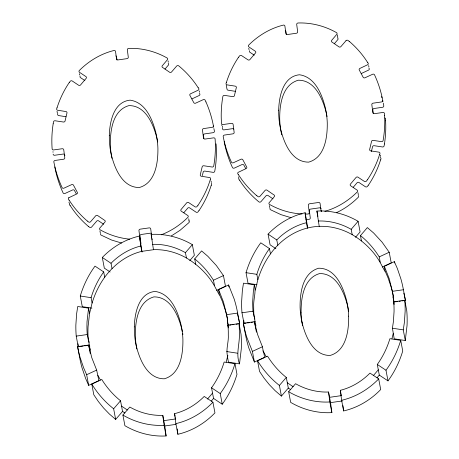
<?xml version="1.0" encoding="UTF-8"?>
<svg xmlns="http://www.w3.org/2000/svg" width="459" height="459" viewBox="0 0 459 459"><rect width="100%" height="100%" fill="white"/><g stroke="black" fill="none" stroke-linecap="round" stroke-linejoin="round"><path stroke-width="0.69" d="M53.181 123.787L53.525 121.755A1.429 1.274 -10.7 0 1 54.937 120.746L63.405 122.019A1.429 1.274 -10.7 0 0 65.012 121.216L67.003 112.834A1.429 1.274 -10.7 0 0 65.987 111.554L57.478 110.217A1.429 1.274 -10.7 0 1 56.635 109.001L56.968 107.836M384.441 143.942L384.091 145.973A1.429 1.274 -10.7 0 1 382.686 146.983L374.211 145.71A1.429 1.274 -10.7 0 0 372.605 146.513L371.388 151.562M83.205 346.052L78.237 346.757L76.223 336.108A140.127 124.739 -10.7 0 1 75.855 325.144L76.607 313.887L77.737 306.492L88.57 308.15L87.049 321.426A129.415 115.203 -10.7 0 0 87.256 334.536L89.092 342.477M88.57 308.15L89.574 313.474L88.053 326.751A129.415 115.203 -10.7 0 0 88.266 339.861M227.681 356.873C225.564 349.655 228.811 342.322 228.295 334.938A129.903 115.639 -10.7 0 0 227.985 325.161L239.019 323.589L241.027 334.238A139.668 124.337 -10.7 0 1 241.279 348.949L239.518 363.855L228.456 362.162L227.452 356.838L227.899 355.559M243.993 323.429L241.979 312.78A140.138 124.756 -10.7 0 1 241.612 301.81L242.363 290.558L243.494 283.163L254.326 284.821L253.345 291.408L252.702 301.431A129.903 115.639 -10.7 0 0 253.012 311.202L254.848 319.143M254.326 284.821C256.438 292.039 253.19 299.371 253.707 306.755A129.903 115.639 -10.7 0 0 254.016 316.526M392.428 328.214L393.403 321.627L394.051 311.604A129.903 115.639 -10.7 0 0 393.742 301.833L404.769 300.255L406.783 310.909A139.668 124.332 -10.7 0 1 407.035 325.615L405.274 340.521L394.212 338.828L392.428 328.214L403.26 329.872L405.274 340.521M239.518 363.855C235.714 354.193 239.661 344.451 239.386 334.554A140.138 124.75 -10.7 0 0 239.013 323.589M403.26 329.872L404.39 322.476L405.142 311.225A140.133 124.75 -10.7 0 0 404.769 300.255M202.339 175.608L203.239 171.901A1.429 1.274 -10.7 0 1 204.846 171.098L213.32 172.372A1.429 1.274 -10.7 0 0 214.726 171.362L215.076 169.331A137.052 122.008 -10.7 0 0 216.229 146.157L216.109 144.166A1.429 1.274 -10.7 0 0 215.994 143.845M226.212 362.082L227.452 356.838M391.969 338.748L393.208 333.504M57.759 113.832L57.639 114.325A1.429 1.274 -10.7 0 0 58.482 115.542L65.889 116.706M226.333 82.448L225.994 83.613A1.429 1.274 -10.7 0 0 226.844 84.829L235.352 86.166A1.429 1.274 -10.7 0 1 236.368 87.445L234.377 95.828A1.429 1.274 -10.7 0 1 232.77 96.631L224.296 95.357A1.429 1.274 -10.7 0 0 222.89 96.367L222.546 98.398A137.057 122.008 -10.7 0 0 221.387 121.578L221.508 123.569A1.429 1.274 -10.7 0 0 222.822 124.573L231.531 123.351A1.429 1.274 -10.7 0 1 233.115 124.418L234.165 132.485A1.429 1.274 -10.7 0 1 233.115 133.81L224.462 135.061A1.429 1.274 -10.7 0 0 223.212 136.593L223.338 137.241A137.247 122.18 -10.7 0 0 230.665 160.489L231.445 162.165A1.429 1.274 -10.7 0 0 233.224 162.819L241.067 159.204A1.429 1.274 -10.7 0 1 242.782 159.675L246.804 167.196A1.429 1.274 -10.7 0 1 246.328 168.476L238.181 172.349A1.434 1.274 -10.7 0 0 237.871 173.915L238.433 174.793M210.279 179.957L210.618 178.798A1.429 1.274 -10.7 0 0 209.774 177.576L201.26 176.245A1.429 1.274 -10.7 0 1 200.244 174.965L202.235 166.577A1.429 1.274 -10.7 0 1 203.842 165.774L212.316 167.047A1.429 1.274 -10.7 0 0 213.722 166.038L214.066 164.006A137.052 122.008 -10.7 0 0 215.225 140.833L215.105 138.842A1.429 1.274 -10.7 0 0 213.791 137.832L205.081 139.054A1.429 1.274 -10.7 0 1 203.498 137.993L202.448 129.92A1.429 1.274 -10.7 0 1 203.503 128.595L212.15 127.344A1.429 1.274 -10.7 0 0 213.401 125.812L213.28 125.169A137.218 122.151 -10.7 0 0 205.948 101.921M211.289 185.281L211.622 184.122A1.429 1.274 -10.7 0 0 211.387 183.336M379.645 154.568L379.977 153.409A1.429 1.274 -10.7 0 0 379.134 152.187L370.625 150.856A1.429 1.274 -10.7 0 1 369.61 149.577L371.601 141.188A1.429 1.274 -10.7 0 1 373.207 140.385L381.676 141.659A1.429 1.274 -10.7 0 0 383.087 140.649L383.431 138.618A137.034 121.991 -10.7 0 0 384.59 115.444M380.654 159.893L380.987 158.734A1.429 1.274 -10.7 0 0 380.746 157.948M91.909 308.138L82.287 306.664L80.273 296.015C83.469 285.32 88.386 275.125 95.007 266.128L103.7 271.912L104.709 277.236C99.058 285.016 94.904 293.812 92.098 302.997L89.574 313.474M256.977 284.7L248.044 283.335L246.03 272.68C249.226 261.991 254.143 251.79 260.764 242.794L269.456 248.577L270.46 253.902C264.814 261.687 260.66 270.483 257.855 279.663L255.33 290.145M234.968 363.683C231.772 374.378 226.855 384.573 220.234 393.57L222.248 404.224C228.863 395.222 233.786 385.026 236.976 374.337L234.968 363.683L224.147 362.031C221.381 371.228 217.147 379.983 211.542 387.786L213.544 398.429L222.248 404.224M400.724 340.354C397.528 351.043 392.611 361.244 385.99 370.241L388.004 380.89C394.62 371.893 399.542 361.698 402.732 351.003L400.724 340.354L389.903 338.696C387.138 347.899 382.904 356.649 377.298 364.457L379.3 375.101L388.004 380.89M92.098 302.997L91.089 297.673C93.86 288.47 98.088 279.72 103.7 271.912M257.855 279.663L256.845 274.339C259.616 265.136 263.845 256.386 269.456 248.577M69.292 82.58L70.158 81.352A1.429 1.274 -10.7 0 1 72.166 80.945L78.673 85.271A1.429 1.274 -10.7 0 0 80.451 85.076L86.281 78.179A1.429 1.274 -10.7 0 0 85.976 76.624L79.407 72.247A1.429 1.274 -10.7 0 1 79.361 70.462C88.92 60.904 100.963 53.646 114.153 50.456A1.429 1.274 -10.7 0 1 115.513 51.328L116.557 59.039A1.429 1.274 -10.7 0 0 117.992 59.928L127.034 58.637A1.429 1.274 -10.7 0 0 128.29 57.174L127.327 49.767A1.429 1.274 -10.7 0 1 128.761 48.373C142.152 47.914 155.584 51.442 167.214 58.052A1.429 1.274 -10.7 0 1 167.535 59.595L162.153 65.93A1.429 1.274 -10.7 0 0 162.297 67.243L169.675 72.287A1.429 1.274 -10.7 0 0 171.448 72.097L176.64 66.085A1.429 1.274 -10.7 0 1 178.735 65.872L179.773 66.721A108.772 96.832 -10.7 0 1 198.11 87.652M238.657 57.191L239.523 55.964A1.429 1.274 -10.7 0 1 241.526 55.556L248.038 59.882A1.429 1.274 -10.7 0 0 249.816 59.687L255.646 52.791A1.429 1.274 -10.7 0 0 255.336 51.236L248.772 46.858A1.429 1.274 -10.7 0 1 248.721 45.074C258.285 35.515 270.328 28.257 283.519 25.067A1.429 1.274 -10.7 0 1 284.878 25.939L285.923 33.65A1.429 1.274 -10.7 0 0 287.357 34.54L296.399 33.249A1.429 1.274 -10.7 0 0 297.656 31.786L296.692 24.379A1.429 1.274 -10.7 0 1 298.126 22.984C311.518 22.525 324.949 26.054 336.579 32.658A1.429 1.274 -10.7 0 1 336.895 34.207L331.518 40.541A1.429 1.274 -10.7 0 0 331.662 41.855L339.035 46.898A1.429 1.274 -10.7 0 0 340.813 46.709L346.006 40.696M197.955 205.213L197.089 206.447A1.429 1.274 -10.7 0 1 195.086 206.848L188.574 202.528A1.429 1.274 -10.7 0 0 186.802 202.723L180.966 209.614A1.429 1.274 -10.7 0 0 181.276 211.174L187.84 215.552A1.429 1.274 -10.7 0 1 187.892 217.331C180.324 224.904 171.236 230.997 161.218 234.813M198.959 210.538L198.099 211.771A1.429 1.274 -10.7 0 1 196.091 212.173L189.584 207.852A1.429 1.274 -10.7 0 0 187.806 208.047L183.824 212.724M367.32 179.825L366.454 181.058A1.429 1.274 -10.7 0 1 364.446 181.46L357.94 177.14A1.429 1.274 -10.7 0 0 356.161 177.335L350.332 184.225A1.429 1.274 -10.7 0 0 350.642 185.78L357.205 190.164A1.429 1.274 -10.7 0 1 357.251 191.942C348.278 200.939 337.107 207.841 324.857 211.341M368.325 185.149L367.458 186.383A1.429 1.274 -10.7 0 1 365.456 186.784L358.949 182.464A1.429 1.274 -10.7 0 0 357.171 182.659L353.189 187.335M104.715 277.242L104.709 277.236C113.712 264.854 126.673 255.026 141.682 251.366L139.375 236.075C125.244 239.323 112.329 247.062 102.311 257.476L104.325 268.131L110.137 271.992M270.471 253.913L270.46 253.902C281.66 238.21 299.647 226.97 319.217 226.379L316.905 211.065C331.26 210.233 345.73 214.043 358.1 221.301L360.108 231.956L355.507 237.303M207.508 399.049L212.546 393.111M211.255 401.132L213.544 398.429M373.265 375.714L378.302 369.782M377.011 377.797L379.3 375.101M165.011 69.057L168.539 64.92A1.429 1.274 -10.7 0 0 168.218 63.376M334.37 43.668L337.904 39.531A1.429 1.274 -10.7 0 0 337.583 37.988M237.498 314.157A139.651 124.32 -10.7 0 1 239.655 323.733L237.642 313.084A139.651 124.32 -10.7 0 0 234.101 298.826L228.588 284.976L218.582 289.606L219.373 295.028L214.301 285.618C207.984 274.476 197.76 264.591 186.44 257.987L185.436 252.662L192.344 244.636C179.974 237.372 165.504 233.568 151.149 234.4L153.461 249.713L141.682 251.366M189.751 260.637L194.352 255.284L192.344 244.636M195.712 264.258L194.708 258.928L201.599 250.924L207.841 256.294L216.344 265.514L223.458 275.589L225.472 286.244L216.579 290.352M115.657 419.428L113.643 408.774L120.533 400.77C113.103 394.838 106.809 387.539 101.778 379.484L91.783 384.108L93.797 394.757L98.375 401.545L103.619 408.051L109.414 414.052L115.657 419.428L122.553 411.407L120.533 400.77M121.543 406.095L127.338 410.007M122.897 415.062L129.805 407.041C139.777 412.721 151.292 415.808 162.79 415.343L164.798 425.963L166.106 435.952C151.745 436.784 137.281 432.975 124.911 425.711L122.897 415.062C135.267 422.326 149.737 426.136 164.093 425.304L166.106 435.952M401.866 300.909L405.412 300.404L403.398 289.749A140.121 124.739 -10.7 0 0 400.919 278.992L397.362 268.521L394.344 261.641L384.338 266.272L385.13 271.699L380.058 262.284C373.741 251.148 363.517 241.256 352.196 234.658L351.192 229.328L358.1 221.301M361.468 240.923L360.464 235.599L367.355 227.589L373.597 232.965L382.1 242.18L389.215 252.261L391.229 262.909L382.336 267.023M281.413 396.094L279.399 385.445L286.29 377.436C278.86 371.503 272.566 364.211 267.534 356.15L257.539 360.774L259.553 371.429L264.132 378.216L269.376 384.717L275.171 390.724L281.413 396.094L288.309 388.079L286.29 377.436M287.3 382.76L293.094 386.673M288.654 391.728L295.562 383.707C305.533 389.387 317.049 392.474 328.546 392.009L330.555 402.629L331.863 412.618C317.502 413.45 303.038 409.646 290.667 402.382L288.654 391.728C301.024 398.991 315.488 402.801 329.849 401.969L331.863 412.618M275.888 248.663L270.081 244.796L268.067 234.147C278.085 223.728 291 215.988 305.132 212.746L307.748 228.06M212.93 402.222C202.912 412.635 189.997 420.381 175.866 423.623L177.88 434.271C192.011 431.03 204.926 423.29 214.944 412.87L212.93 402.222L204.221 396.427C196.096 404.66 185.826 410.868 174.569 413.662L175.866 423.623M378.686 378.887C368.669 389.307 355.754 397.046 341.622 400.288L343.636 410.937C357.768 407.695 370.683 399.955 380.7 389.536L378.686 378.887L369.977 373.092C361.853 381.326 351.583 387.534 340.32 390.328L341.622 400.288M112.03 268.601L111.021 263.277C119.145 255.043 129.415 248.835 140.672 246.035M277.787 245.267L276.777 239.942C284.901 231.709 295.171 225.501 306.428 222.707L305.132 212.746M171.362 235.903L179.934 230.389L188.896 222.655A1.429 1.274 -10.7 0 0 188.844 220.877M68.816 197.737L76.963 193.864A1.429 1.274 -10.7 0 0 77.439 192.585L73.417 185.063A1.429 1.274 -10.7 0 0 71.702 184.593L63.858 188.207A1.429 1.274 -10.7 0 1 62.194 187.742A1.469 1.308 -10.7 0 1 62.085 187.565L61.311 185.872A137.23 122.163 -10.7 0 1 53.99 162.624L53.846 161.981A1.429 1.274 -10.7 0 1 55.097 160.449L63.749 159.204A1.429 1.274 -10.7 0 0 64.799 157.873L63.749 149.806A1.429 1.274 -10.7 0 0 62.172 148.739L53.456 149.961A1.429 1.274 -10.7 0 1 52.142 148.957L52.01 146.966A137.04 121.996 -10.7 0 1 53.169 123.787M336.705 212.569C344.715 208.776 352.001 203.526 358.261 197.267A1.429 1.274 -10.7 0 0 358.209 195.488M191.925 98.915L199.441 95.38A1.429 1.274 -10.7 0 0 199.745 93.814L199.464 93.372M361.29 73.526L368.806 69.992A1.429 1.274 -10.7 0 0 369.111 68.425L368.829 67.984M214.468 285.538L213.464 280.214L223.458 275.589M88.662 385.371L86.653 374.722L96.66 370.092L91.8 357.745L88.627 345.042L77.6 346.614L79.608 357.263A140.115 124.733 -10.7 0 0 82.092 368.026L85.649 378.497L88.662 385.371L98.886 380.643L96.66 370.092M380.224 262.209L379.22 256.885L389.215 252.261M254.418 362.042L252.41 351.387L262.416 346.763L257.556 334.416L254.384 321.707L243.356 323.279L245.364 333.934A139.651 124.32 -10.7 0 0 248.904 348.192L254.418 362.042L264.642 357.314L263.632 351.99L262.892 350.86M76.223 336.108L87.256 334.536M218.582 289.606L223.441 301.953L226.614 314.656L237.642 313.084M241.979 312.78L253.012 311.202M384.338 266.272L389.198 278.619L392.37 291.327L403.398 289.749M228.324 327.91L227.291 320.032L227.618 319.986L226.614 314.656M394.08 304.575L393.047 296.698L393.374 296.652L392.37 291.327M84.622 345.851L89.591 345.139L89.775 346.539M229.718 325.15L231.141 324.949M232.558 324.748L233.975 324.547M236.11 324.243L237.527 324.037M244.704 323.325L246.122 323.125M247.544 322.924L249.673 322.62M251.09 322.413L252.513 322.212M253.93 322.011L255.347 321.805M395.474 301.821L397.603 301.517M399.026 301.316L400.443 301.11M163.8 420.668L175.567 418.958L175.321 417.656M329.556 397.333L341.324 395.624M164.798 425.963L175.883 424.38M330.555 402.629L342.334 400.948M318.202 221.026C329.705 220.561 341.221 223.648 351.192 229.328M152.451 244.36C163.949 243.895 175.464 246.982 185.436 252.662M319.212 226.35C330.715 225.891 342.225 228.972 352.196 234.652M153.455 249.685C164.959 249.226 176.468 252.307 186.44 257.987M304.948 214.066L307.851 214.032A1.429 1.274 -10.7 0 0 309.286 212.643L308.322 205.236A1.429 1.274 -10.7 0 1 309.578 203.767L318.621 202.482A1.429 1.274 -10.7 0 1 320.055 203.371L321.099 211.083A1.429 1.274 -10.7 0 0 321.254 211.387M305.958 219.396L308.861 219.356A1.429 1.274 -10.7 0 0 310.29 217.968L309.326 210.561A1.429 1.274 -10.7 0 1 310.582 209.092L319.63 207.807A1.429 1.274 -10.7 0 1 321.065 208.696M302.005 213.98C290.576 213.406 279.336 209.998 269.399 204.358A1.429 1.274 -10.7 0 1 269.083 202.815L274.459 196.475A1.429 1.274 -10.7 0 0 274.316 195.167L266.937 190.124A1.429 1.274 -10.7 0 0 265.164 190.307L259.972 196.32A1.429 1.274 -10.7 0 1 257.878 196.532L256.845 195.683M129.667 239.156C119.265 238.187 109.11 234.899 100.033 229.747A1.429 1.274 -10.7 0 1 99.718 228.203L105.094 221.863A1.429 1.274 -10.7 0 0 104.95 220.555L97.578 215.512A1.429 1.274 -10.7 0 0 95.799 215.696L90.607 221.708A1.434 1.274 -10.7 0 1 88.512 221.927L87.48 221.072M235.255 91.318L227.848 90.153A1.429 1.274 -10.7 0 1 227.004 88.937M246.03 272.68L256.845 274.339M80.273 296.015L91.089 297.673M226.671 351.548L237.504 353.206M290.966 217.658L280.994 214.657L270.403 209.683A1.429 1.274 -10.7 0 1 270.087 208.139M121.601 243.046L111.629 240.046L101.043 235.071A1.429 1.274 -10.7 0 1 100.722 233.528M254.252 55.166L249.782 52.183A1.429 1.274 -10.7 0 1 249.524 50.668M84.886 80.555L80.417 77.571A1.429 1.274 -10.7 0 1 80.159 76.056M268.067 234.147L276.777 239.942M377.298 364.457L385.99 370.241M102.311 257.476L111.021 263.277M211.542 387.786L220.234 393.57M272.985 198.856L267.947 195.448A1.429 1.274 -10.7 0 0 266.174 195.632L260.976 201.644A1.429 1.274 -10.7 0 1 258.887 201.862L257.849 201.008A108.76 96.82 -10.7 0 1 239.506 180.077M103.619 224.244L98.582 220.836A1.429 1.274 -10.7 0 0 96.809 221.02L91.611 227.033A1.434 1.274 -10.7 0 1 89.522 227.251L88.484 226.396M288.309 388.079L290.627 389.645M122.553 411.407L124.871 412.98M279.399 385.445C270.701 378.623 263.346 370.166 257.539 360.774M113.643 408.774C104.945 401.952 97.589 393.495 91.783 384.108M349.133 41.333L348.1 40.484A1.434 1.274 -10.7 0 0 346.006 40.696M360.464 235.599C367.894 241.532 374.188 248.824 379.22 256.885M194.708 258.928C202.138 264.86 208.432 272.158 213.464 280.214M367.544 62.229L368.107 63.101A1.429 1.274 -10.7 0 1 367.797 64.667L359.649 68.54A1.429 1.274 -10.7 0 0 359.173 69.82L363.195 77.342A1.429 1.274 -10.7 0 0 364.911 77.818L372.754 74.203A1.429 1.274 -10.7 0 1 374.424 74.662A1.417 1.257 -10.7 0 1 374.533 74.846L375.301 76.538A137.224 122.163 -10.7 0 1 382.628 99.781L382.766 100.423A1.429 1.274 -10.7 0 1 381.515 101.955L372.863 103.206A1.429 1.274 -10.7 0 0 371.813 104.532L372.863 112.604A1.429 1.274 -10.7 0 0 374.446 113.666L383.156 112.444A1.429 1.274 -10.7 0 1 384.47 113.453L384.602 115.438M198.179 87.617L198.741 88.489A1.429 1.274 -10.7 0 1 198.437 90.056L190.284 93.929A1.429 1.274 -10.7 0 0 189.808 95.208L193.83 102.73A1.429 1.274 -10.7 0 0 195.545 103.206L203.389 99.592A1.429 1.274 -10.7 0 1 205.058 100.051A1.446 1.285 -10.7 0 1 205.167 100.234L205.936 101.927M239.437 180.117L238.875 179.245A1.434 1.274 -10.7 0 1 238.938 177.943M69.068 200.181L68.506 199.309A1.434 1.274 -10.7 0 1 68.816 197.737M70.078 205.506L69.516 204.634A1.434 1.274 -10.7 0 1 69.573 203.331M245.576 168.298L243.786 164.999A1.429 1.274 -10.7 0 0 242.071 164.529L234.228 168.143A1.429 1.274 -10.7 0 1 232.455 167.501L231.68 165.808A137.247 122.18 -10.7 0 1 224.359 142.56L224.216 141.917A1.429 1.274 -10.7 0 1 224.204 141.573M263.632 351.99L266.168 356.695M76.211 193.687L74.427 190.387A1.429 1.274 -10.7 0 0 72.706 189.917L64.862 193.532A1.429 1.274 -10.7 0 1 63.199 193.073A1.469 1.308 -10.7 0 1 63.09 192.889L62.321 191.196A137.23 122.163 -10.7 0 1 54.994 167.948L54.85 167.305A1.429 1.274 -10.7 0 1 54.839 166.961M97.876 375.319L100.412 380.023M252.41 351.387L246.896 337.543A139.651 124.32 -10.7 0 1 243.356 323.279M86.653 374.722L83.636 367.848L80.078 357.372A140.115 124.733 -10.7 0 1 77.6 346.614M385.342 271.602L387.998 277.729L391.143 287.07A129.88 115.622 -10.7 0 1 393.374 296.652M219.586 294.93L222.242 301.058L225.386 310.399A129.88 115.622 -10.7 0 1 227.618 319.986M347.658 306.142C344.216 292.326 336.458 273.398 319.688 273.541C303.468 278.131 300.897 298.459 301.11 312.86M302.114 322.866C305.556 336.682 313.313 355.616 330.084 355.467C346.304 350.877 348.874 330.555 348.662 316.148M189.137 220.928L188.718 218.771M368.646 65.562L368.893 66.894M380.345 155.125L380.597 156.456M394.344 261.641L394.597 262.973M393.047 296.698L394.057 302.022M393.742 301.833L393.994 303.164M337.313 34.867L337.813 37.529M357.957 192.717L358.336 194.714M316.905 211.065L317.353 213.435M317.576 214.617L317.909 216.39M340.32 390.328L340.825 392.99M340.951 393.656L341.33 395.652M306.428 222.707L307.438 228.06M248.772 48.293L249.025 49.624M269.295 205.477L269.674 207.474M226.264 85.225L226.889 88.553M238.341 176.784L238.468 177.449M221.76 124.9L221.886 125.565M262.416 346.763L263.42 352.087M254.384 321.707L255.267 326.366M199.281 90.951L199.533 92.282M211.106 181.179L211.358 182.51M228.588 284.976L228.966 286.973M227.291 320.032L228.301 325.356M227.985 325.161L228.364 327.158M168.074 60.921L168.327 62.252M151.149 234.4L151.705 237.355M151.929 238.542L152.153 239.724M174.569 413.662L175.068 416.324M139.375 236.075L142.083 252.054M79.407 73.681L79.659 75.012M99.93 230.866L100.309 232.862M57.025 111.279L57.404 113.275M68.976 202.172L69.102 202.838M88.627 345.042L89.637 350.366L89.958 350.32L88.587 339.815M151.734 236.471L150.69 228.76A1.429 1.274 -10.7 0 0 149.255 227.871L140.213 229.156A1.429 1.274 -10.7 0 0 138.957 230.625L139.92 238.032A1.429 1.274 -10.7 0 1 139.771 238.674M373.253 113.224L372.817 109.856A1.429 1.274 -10.7 0 1 373.873 108.531L382.525 107.286A1.429 1.274 -10.7 0 0 383.776 105.748L383.649 105.105A137.224 122.163 -10.7 0 0 383.231 103.143M321.294 210.36L321.472 211.702M342.942 405.613L343.636 410.937M286.341 34.62L285.882 31.264A1.429 1.274 -10.7 0 0 285.205 30.529M328.546 392.009L329.849 401.969M255.715 324.611L255.898 326.01M254.343 316.481L255.715 326.986L255.393 327.032A129.886 115.628 -10.7 0 0 256.466 332.173M203.888 138.612L203.452 135.244A1.429 1.274 -10.7 0 1 204.507 133.919L213.16 132.674A1.429 1.274 -10.7 0 0 214.41 131.136L214.284 130.494A137.218 122.151 -10.7 0 0 213.865 128.531M177.185 428.941L177.88 434.271M116.976 60.009L116.517 56.652A1.429 1.274 -10.7 0 0 115.84 55.918M162.79 415.343L164.093 425.304M64.759 155.131L64.845 155.802M89.958 347.939L90.234 350.045M53.135 154.149L53.152 154.281A1.429 1.274 -10.7 0 0 54.466 155.285L63.176 154.063A1.429 1.274 -10.7 0 1 64.49 154.534M222.42 127.568L222.512 128.893A1.429 1.274 -10.7 0 0 223.831 129.897L232.541 128.675A1.429 1.274 -10.7 0 1 233.855 129.145M385.606 120.763L385.474 118.778A1.429 1.274 -10.7 0 0 385.359 118.456M302.584 325.666A101.215 90.102 -10.7 0 1 301.11 312.86M243.947 322.826A140.138 124.756 -10.7 0 1 243.786 320.422M347.658 306.142A101.215 90.102 -10.7 0 1 348.656 311.219M403.874 293.192A140.121 124.739 -10.7 0 1 405.412 300.404M302.114 322.866A101.215 90.102 -10.7 0 1 300.106 307.536C299.888 293.135 302.464 272.807 318.684 268.217C335.449 268.067 343.206 287.001 346.648 300.817A101.215 90.102 -10.7 0 1 348.662 316.148M136.828 349.001A101.215 90.102 -10.7 0 1 136.587 347.738M136.472 347.096A101.215 90.102 -10.7 0 1 135.353 336.195C135.135 321.788 137.711 301.465 153.931 296.875C170.702 296.726 178.459 315.66 181.902 329.476A101.215 90.102 -10.7 0 1 182.315 331.375M78.237 346.757A140.127 124.739 -10.7 0 1 78.03 343.757M182.676 333.263A101.215 90.102 -10.7 0 1 182.9 334.554M90.274 353.579A129.891 115.628 -10.7 0 1 89.757 351.009M210.205 179.939A108.875 96.924 -10.7 0 1 198.018 205.248M87.422 221.123A108.766 96.826 -10.7 0 1 69.137 200.141M57.042 107.854A108.881 96.929 -10.7 0 1 69.229 82.551M88.426 226.448A108.766 96.826 -10.7 0 1 70.147 205.471M140.775 243.999A1.429 1.274 -10.7 0 0 140.93 243.356L139.966 235.949A1.429 1.274 -10.7 0 1 141.217 234.48L150.265 233.195A1.429 1.274 -10.7 0 1 151.699 234.084M111.95 158.349A101.215 90.102 -10.7 0 1 111.703 157.093M111.589 156.462A101.215 90.102 -10.7 0 1 110.355 144.918C110.137 130.511 112.713 110.189 128.933 105.599C145.698 105.45 153.455 124.383 156.898 138.199A101.215 90.102 -10.7 0 1 157.678 141.986M211.215 185.27A108.875 96.924 -10.7 0 1 199.028 210.572M53.032 152.29A137.04 121.996 -10.7 0 1 52.997 151.625M213.263 125.892A137.218 122.151 -10.7 0 1 213.573 127.212M379.57 154.551A108.881 96.929 -10.7 0 1 367.384 179.859M256.788 195.735A108.76 96.82 -10.7 0 1 238.502 174.753M349.19 41.281A108.772 96.826 -10.7 0 1 367.475 62.263M226.407 82.465A108.875 96.924 -10.7 0 1 238.594 57.157M281.728 134.86A101.215 90.102 -10.7 0 1 279.72 119.529C279.497 105.122 282.073 84.8 298.298 80.21C315.063 80.061 322.82 98.989 326.263 112.811A101.221 90.107 -10.7 0 1 326.544 114.073M380.574 159.881A108.881 96.929 -10.7 0 1 368.393 185.184M380.144 157.512A1.429 1.274 -10.7 0 1 380.482 157.695M385.594 120.769A137.034 121.991 -10.7 0 1 384.453 143.948M384.877 117.963A1.429 1.274 -10.7 0 1 385.153 118.175M222.397 126.902A137.057 122.008 -10.7 0 1 222.357 126.236M326.676 114.71A101.221 90.107 -10.7 0 1 327.037 116.592M381.607 96.568A137.224 122.163 -10.7 0 1 381.945 97.813M382.628 100.504A137.224 122.163 -10.7 0 1 382.938 101.823M109.311 135.612L109.345 139.593A101.215 90.102 -10.7 0 0 111.359 154.924C114.796 168.74 122.559 187.668 139.324 187.524C155.544 182.934 158.12 162.606 157.902 148.205A101.215 90.102 -10.7 0 0 155.894 132.875C152.497 119.443 145.612 102.311 130.081 100.148C113.602 101.789 109.655 121.962 109.311 135.612M134.315 326.888L134.349 330.87A101.215 90.102 -10.7 0 0 136.357 346.201C139.8 360.017 147.557 378.945 164.328 378.801C180.548 374.211 183.118 353.883 182.906 339.482A101.215 90.102 -10.7 0 0 180.892 324.152C177.495 310.72 170.61 293.588 155.085 291.425C138.601 293.066 134.659 313.239 134.315 326.888M278.676 110.223L278.711 114.205A101.215 90.102 -10.7 0 0 280.724 129.536C284.161 143.351 291.924 162.279 308.689 162.136C324.909 157.546 327.479 137.218 327.267 122.817A101.221 90.107 -10.7 0 0 325.253 107.486C321.857 94.055 314.977 76.923 299.446 74.76C282.968 76.401 279.02 96.574 278.676 110.223"/></g></svg>
